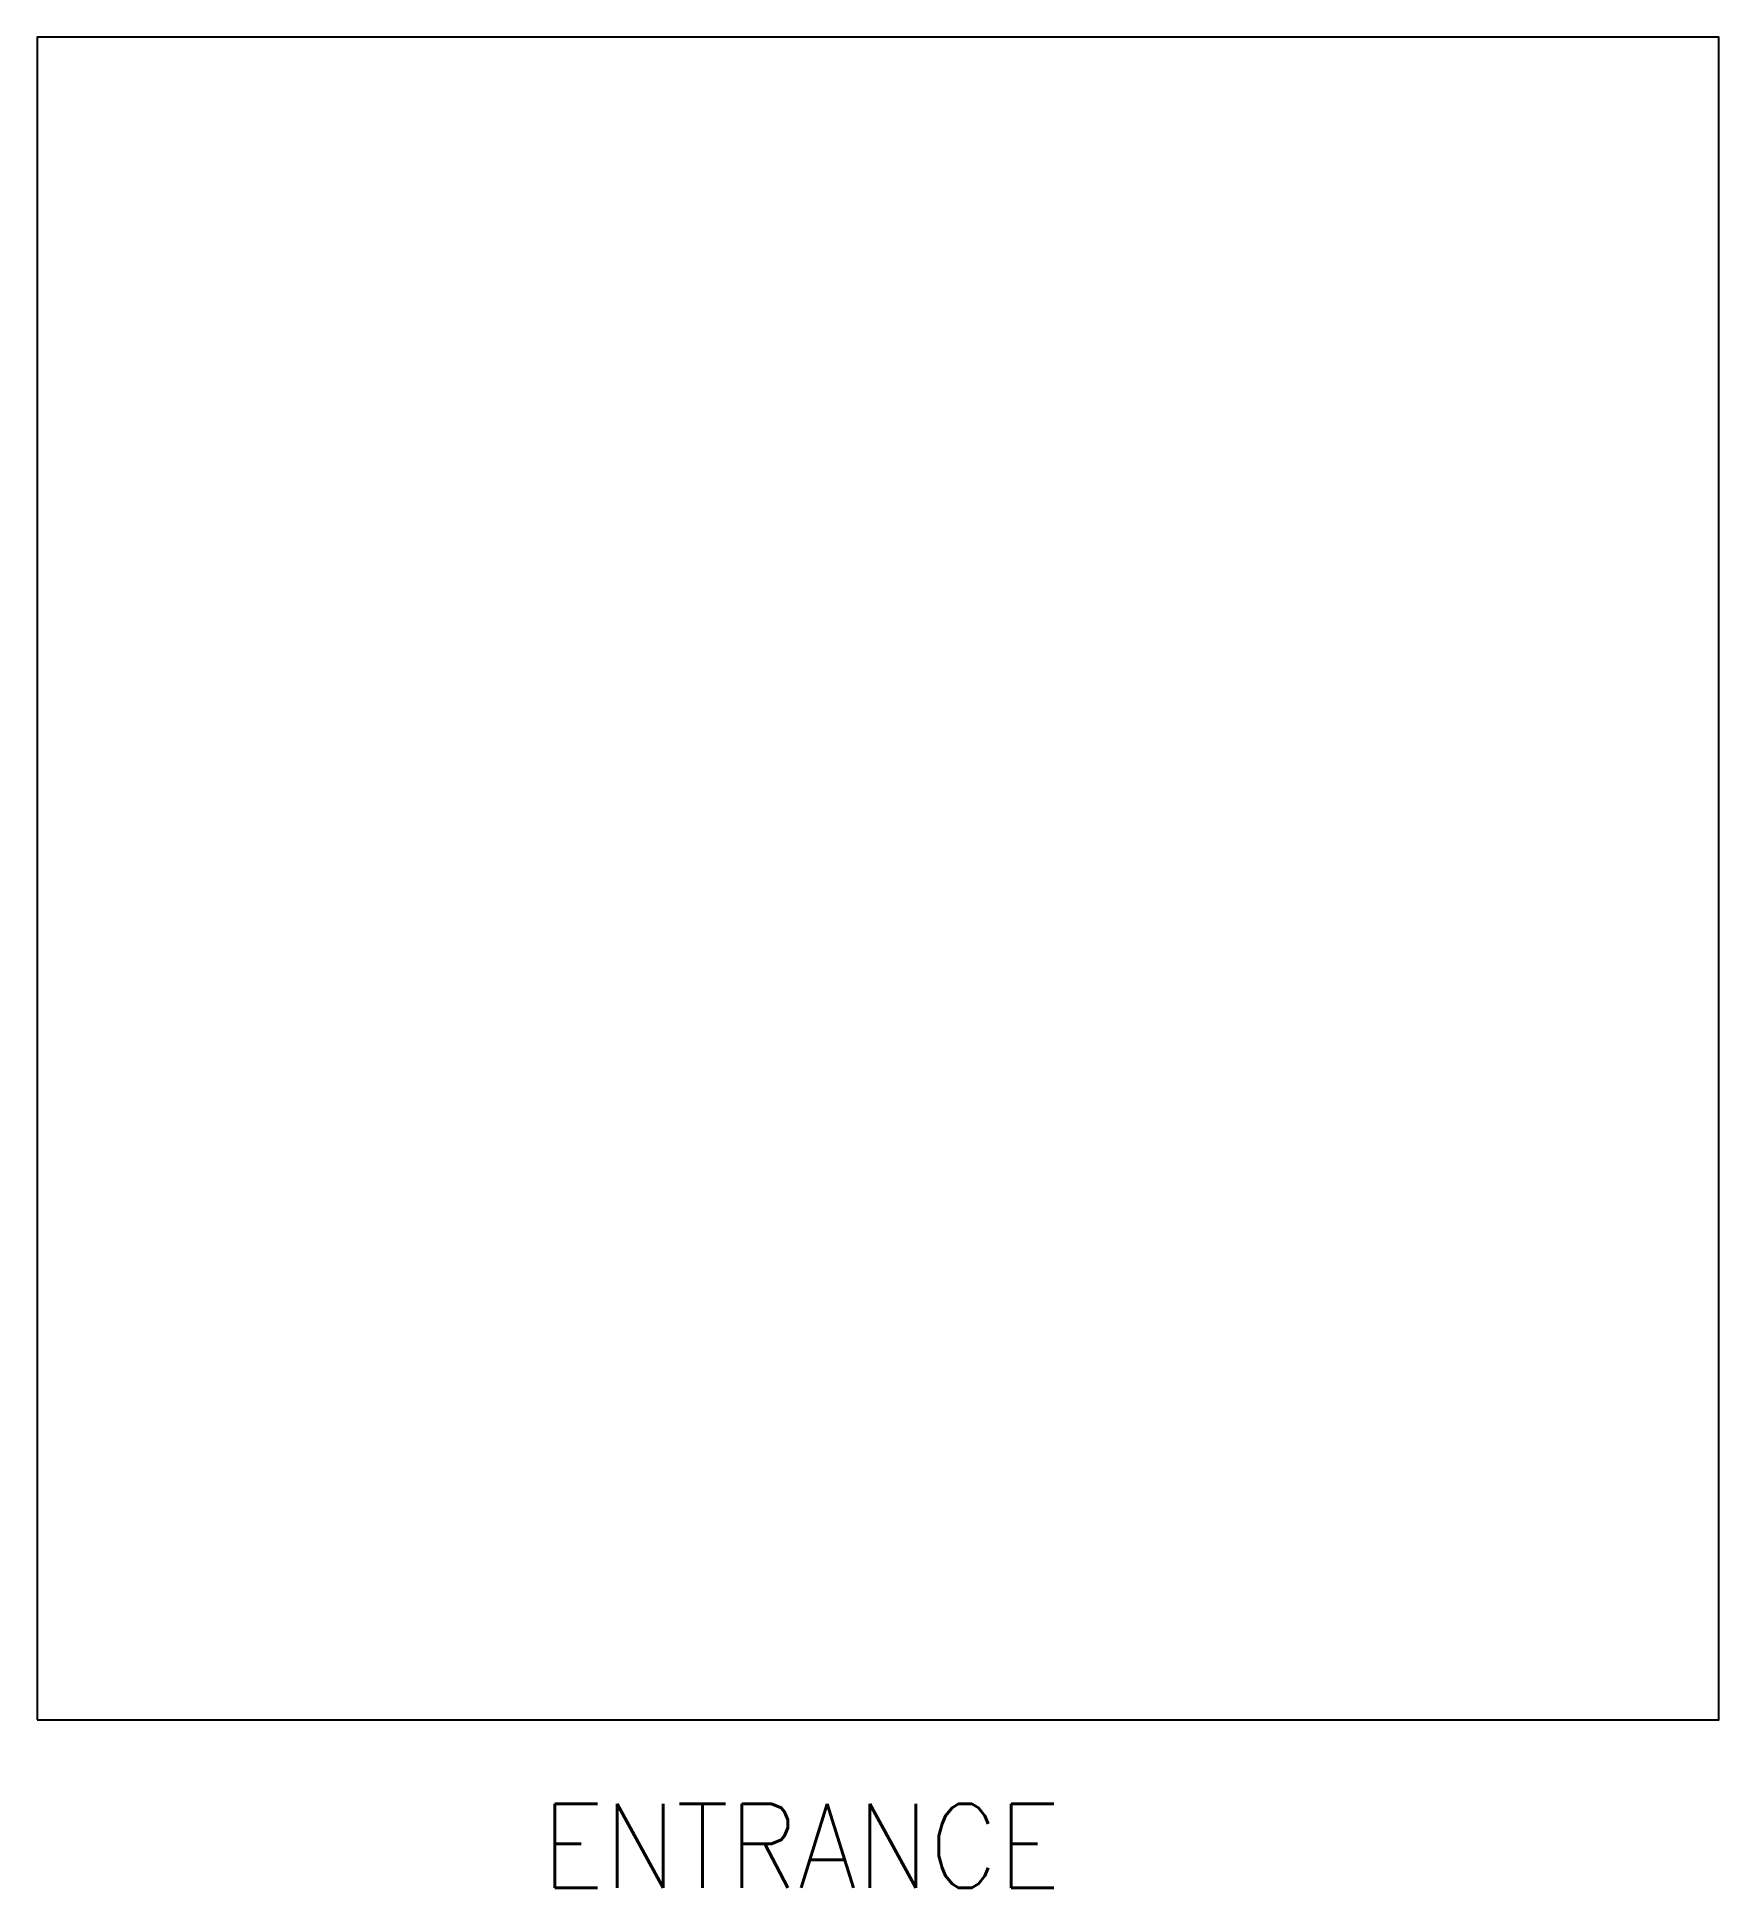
# Model space of a CAD drawing. Header units: millimetres. Extents: x 0 to 10000, y -1000 to 10000.
import ezdxf

# ---------------------------------------------------------------- set-up
doc = ezdxf.new("R2010")
doc.units = ezdxf.units.MM
doc.layers.get('0').update_dxf_attribs({"linetype": 'CONTINUOUS', "lineweight": 25})
doc.styles.get("Standard").update_dxf_attribs({"font": 'standard'})

msp = doc.modelspace()

# ---------------------------------------------------------------- linework, layer by layer
msp.add_lwpolyline([(0, 0), (10000, 0), (10000, 10000), (0, 10000)], close=True)

# ---------------------------------------------------------------- texts
msp.add_text('ENTRANCE', height=500).set_placement((3000, -1000))

doc.saveas('drawing.dxf')
